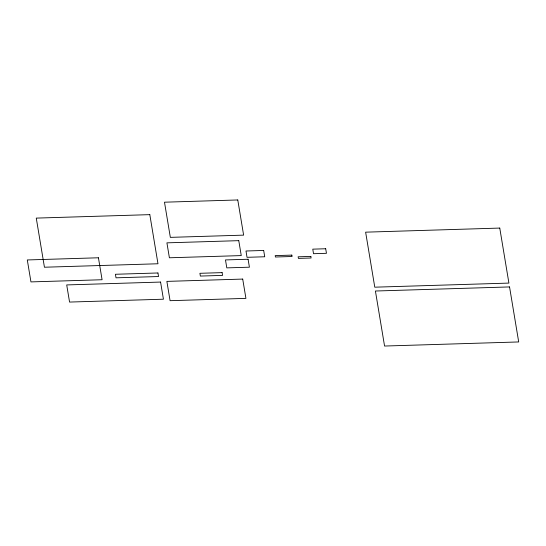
<?xml version="1.0" encoding="UTF-8"?>
<svg xmlns="http://www.w3.org/2000/svg" width="546" height="546" viewBox="0 0 546 546"><rect width="100%" height="100%" fill="white"/><g stroke="black" fill="none" stroke-linecap="round" stroke-linejoin="round"><path stroke-width="0.82" d="M237.776 199.959L164.489 202.197L170.338 237.367L243.625 235.135L237.776 199.959M149.816 214.646L36.268 218.107L44.438 267.226L157.978 263.766L149.816 214.646M499.761 228.071L365.629 232.166L374.774 287.182L508.913 283.087L499.761 228.071M238.773 240.656L166.912 242.847L169.397 257.78L241.257 255.589L238.773 240.656M263.677 250.464L245.987 251.003L247.031 257.309L264.721 256.77L263.677 250.464M325.696 248.758L312.769 249.153L313.52 253.706L326.453 253.31L325.696 248.758M98.43 257.78L27.3 259.951L30.951 281.907L102.082 279.736L98.43 257.78M291.837 255.112L275.204 255.617L275.43 257.009L292.062 256.497L291.837 255.112M310.838 256.415L298.136 256.804L298.403 258.388L311.097 257.999L310.838 256.415M248.089 259.241L225.484 259.93L226.802 267.881L249.413 267.192L248.089 259.241M157.944 272.973L115.424 274.269L116.018 277.825L158.538 276.529L157.944 272.973M222.106 272.625L199.911 273.3L200.375 276.071L222.57 275.389L222.106 272.625M242.711 279.074L166.871 281.388L170.079 300.689L245.925 298.375L242.711 279.074M160.579 282.064L66.708 284.93L69.56 302.068L163.425 299.201L160.579 282.064M509.548 286.93L375.416 291.018L384.561 346.041L518.7 341.946L509.548 286.93"/></g></svg>
